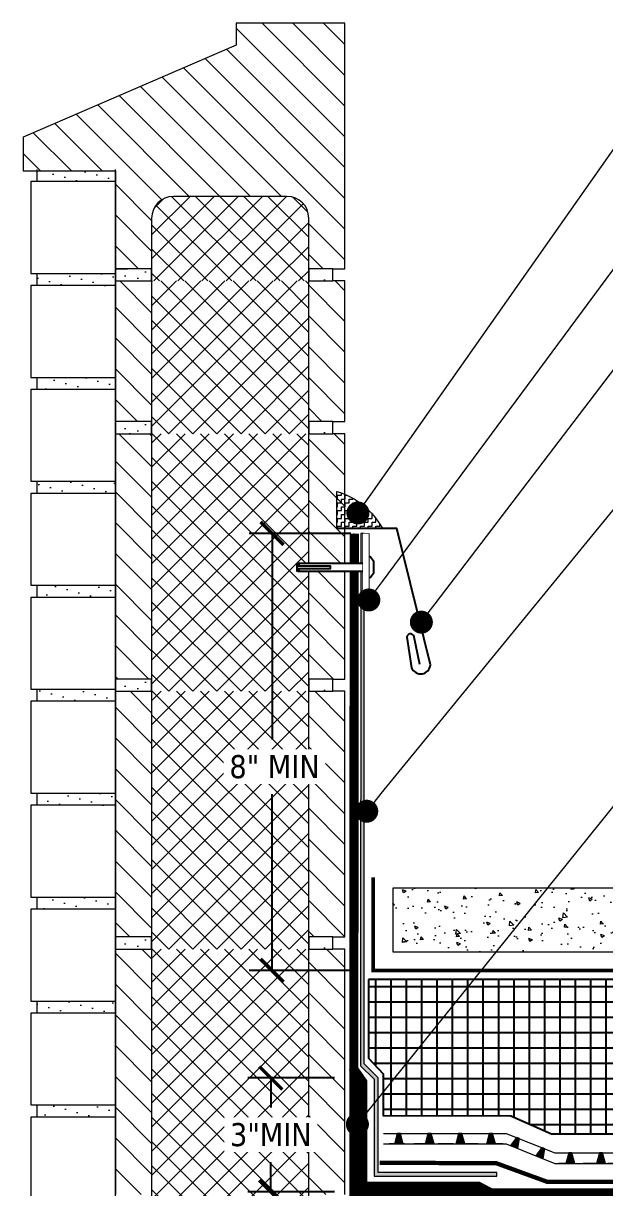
# Model space of a CAD drawing. Header units: inches. Extents: x 0 to 410, y 0 to 57.
# Drawn here: x 0.34 to 19.29, y 19.16 to 57.09 of the extents above; entities that cross this region are included whole.
import ezdxf
from ezdxf import colors
from ezdxf.entities.mleader import LeaderData, LeaderLine
from ezdxf.math import Vec2, Vec3

# ---------------------------------------------------------------- set-up
doc = ezdxf.new("R2010")
doc.units = ezdxf.units.IN
doc.header["$MEASUREMENT"] = 0
doc.set_wipeout_variables(frame=1)
doc.linetypes.add('Dash', pattern=[0.25, 0.125, -0.125])
doc.linetypes.add('Dashed - Dense', pattern=[0.8, 0.5, -0.3])
for name, color, linetype, lineweight in [('Dimensions', 20, 'Continuous', 0), ('Drainage Mat', 191, 'Continuous', 0), ('Others', 190, 'Continuous', 0), ('RAM HDR 327', 63, 'Continuous', 0), ('Ram Mastic', 191, 'Continuous', 0), ('RAM POLY FELT 3.5 FILTER FABRIC.', 4, 'Dash', 0), ('RamProof SYSTEM MESH', 7, 'Continuous', 0), ('Text', 20, 'Continuous', 0)]:
    doc.layers.add(name, color=color, linetype=linetype, lineweight=lineweight)
for name, color, linetype in [('Fastener', 94, 'Continuous'), ('Insulation Border', 8, 'Continuous'), ('Insulation Foam', 9, 'Continuous')]:
    doc.layers.add(name, color=color, linetype=linetype)
doc.layers.add('Metal', color=7, linetype='Continuous', true_color=0x803345)
for name, color, linetype, lineweight, true_color in [('New_Drafting Fills_Pen_No__60', 7, 'Continuous', 0, 0x216123), ('Protection Course', 7, 'Dashed - Dense', 0, 0x216123), ('RamProof SYSTEM LIQUID', 140, 'Continuous', 0, 0x00bfff)]:
    doc.layers.add(name, color=color, linetype=linetype, lineweight=lineweight, true_color=true_color)
doc.styles.add('Annotative', font='tahoma.ttf')
doc.styles.get("Standard").update_dxf_attribs({"font": 'ARIALN.TTF'})
doc.dimstyles.new('Annotative', dxfattribs={"dimscale": 0, "dimtxt": 0.09375, "dimasz": 0.09375, "dimexe": 0.09375, "dimexo": 0.09375, "dimgap": 0.0625, "dimtad": 0, "dimtih": 1, "dimtoh": 1, "dimlfac": -1, "dimzin": 3, "dimdsep": 46, "dimlunit": 4, "dimtxsty": 'Annotative', "dimblk": 'ARCHTICK', "dimcen": 0.09, "dimclrd": 256, "dimclre": 256, "dimclrt": 256, "dimadec": 0, "dimazin": 2, "dimtfac": 1, "dimtix": 1, "dimtofl": 0, "dimtmove": 1, "dimatfit": 1, "dimldrblk": 'CLOSEDBLANK', "dimfxl": 1, "dimtfill": 1, "dimtolj": 1, "dimtzin": 0, "dimarcsym": 0})
pattern_1 = [(45, (364.19604, 4.7137), (-0.482183, 0.482183), [0, -0.393701]), (45, (364.09415, 5.09396), (-0.482183, 0.482183), [0, -0.393701])]
pattern_2 = [(135, (347.2423, -5.42285), (0.501099, 0.501099), [])]
pattern_3 = [(135, (347.2423, -5.42285), (0.392837, 0.392837), []), (225, (347.2423, -5.42285), (-0.392837, 0.392837), [])]
pattern_4 = [(135, (345.9923, 2.97085), (0.39775, 0.39775), [0, -0.375, 0, -0.5625]), (200, (345.9923, 4.22085), (-0.192386, 0.528577), [0, -0.275, 0, -0.475])]
pattern_5 = [(135, (345.9923, 11.36455), (0.39775, 0.39775), [0, -0.375, 0, -0.5625]), (200, (345.9923, 12.61455), (-0.192386, 0.528577), [0, -0.275, 0, -0.475])]
pattern_6 = [(135, (345.9923, 19.75825), (0.39775, 0.39775), [0, -0.375, 0, -0.5625]), (200, (345.9923, 21.00825), (-0.192386, 0.528577), [0, -0.275, 0, -0.475])]
pattern_7 = [(135, (345.9923, 24.7319), (0.39775, 0.39775), [0, -0.375, 0, -0.5625]), (200, (345.9923, 25.9819), (-0.192386, 0.528577), [0, -0.275, 0, -0.475])]

# ---------------------------------------------------------------- blocks, each defined once
blk = doc.blocks.new('CI Tools Brick Wall Section[18]_2', base_point=(337.009, -22.818))
at = {"layer": 'Others', "linetype": 'Continuous'}
for p, q in [((337.009, 27.97), (337.009, 24.977)), ((337.009, 24.584), (337.009, 21.592)), ((337.009, 21.198), (337.009, 18.206)), ((337.009, 17.812), (337.009, 14.82)), ((337.009, 14.426), (337.009, 11.434)), ((337.009, 11.04), (337.009, 8.048)), ((337.009, 7.655), (337.009, 4.662)), ((337.009, 4.269), (337.009, 1.277)), ((337.009, 0.883), (337.009, -2.109)), ((337.009, -2.503), (337.009, -5.495))]:
    blk.add_line(p, q, dxfattribs=at)
at = {"linetype": 'Continuous'}
for points in [[(339.765, 27.97), (339.765, 28.363), (337.206, 28.363), (337.206, 27.97)], [(339.765, 24.584), (339.765, 24.977), (337.206, 24.977), (337.206, 24.584)], [(339.765, 21.198), (339.765, 21.592), (337.206, 21.592), (337.206, 21.198)], [(339.765, 17.812), (339.765, 18.206), (337.206, 18.206), (337.206, 17.812)], [(339.765, 14.426), (339.765, 14.82), (337.206, 14.82), (337.206, 14.426)], [(339.765, 11.04), (339.765, 11.434), (337.206, 11.434), (337.206, 11.04)], [(339.765, 7.655), (339.765, 8.048), (337.206, 8.048), (337.206, 7.655)], [(339.765, 4.269), (339.765, 4.662), (337.206, 4.662), (337.206, 4.269)], [(339.765, 0.883), (339.765, 1.277), (337.206, 1.277), (337.206, 0.883)], [(339.765, -2.503), (339.765, -2.109), (337.206, -2.109), (337.206, -2.503)]]:
    blk.add_wipeout(points, dxfattribs=at).dxf.layer = 'Others'
at = {"layer": 'Others', "linetype": 'Continuous'}
h = blk.add_hatch(dxfattribs=at)
h.set_pattern_fill('PLASTER_0002', color=256, style=0, pattern_type=2)
h.set_pattern_definition(pattern_1)
h.paths.add_polyline_path([(339.765, 27.97), (339.765, 28.363), (337.206, 28.363), (337.206, 27.97)])
h = blk.add_hatch(dxfattribs=at)
h.set_pattern_fill('PLASTER_0002', color=256, style=0, pattern_type=2)
h.set_pattern_definition(pattern_1)
h.paths.add_polyline_path([(339.765, 24.584), (339.765, 24.977), (337.206, 24.977), (337.206, 24.584)])
h = blk.add_hatch(dxfattribs=at)
h.set_pattern_fill('PLASTER_0002', color=256, style=0, pattern_type=2)
h.set_pattern_definition(pattern_1)
h.paths.add_polyline_path([(339.765, 21.198), (339.765, 21.592), (337.206, 21.592), (337.206, 21.198)])
h = blk.add_hatch(dxfattribs=at)
h.set_pattern_fill('PLASTER_0002', color=256, style=0, pattern_type=2)
h.set_pattern_definition(pattern_1)
h.paths.add_polyline_path([(339.765, 17.812), (339.765, 18.206), (337.206, 18.206), (337.206, 17.812)])
h = blk.add_hatch(dxfattribs=at)
h.set_pattern_fill('PLASTER_0002', color=256, style=0, pattern_type=2)
h.set_pattern_definition(pattern_1)
h.paths.add_polyline_path([(339.765, 14.426), (339.765, 14.82), (337.206, 14.82), (337.206, 14.426)])
h = blk.add_hatch(dxfattribs=at)
h.set_pattern_fill('PLASTER_0002', color=256, style=0, pattern_type=2)
h.set_pattern_definition(pattern_1)
h.paths.add_polyline_path([(339.765, 11.04), (339.765, 11.434), (337.206, 11.434), (337.206, 11.04)])
h = blk.add_hatch(dxfattribs=at)
h.set_pattern_fill('PLASTER_0002', color=256, style=0, pattern_type=2)
h.set_pattern_definition(pattern_1)
h.paths.add_polyline_path([(339.765, 7.655), (339.765, 8.048), (337.206, 8.048), (337.206, 7.655)])
h = blk.add_hatch(dxfattribs=at)
h.set_pattern_fill('PLASTER_0002', color=256, style=0, pattern_type=2)
h.set_pattern_definition(pattern_1)
h.paths.add_polyline_path([(339.765, 4.269), (339.765, 4.662), (337.206, 4.662), (337.206, 4.269)])
h = blk.add_hatch(dxfattribs=at)
h.set_pattern_fill('PLASTER_0002', color=256, style=0, pattern_type=2)
h.set_pattern_definition(pattern_1)
h.paths.add_polyline_path([(339.765, 0.883), (339.765, 1.277), (337.206, 1.277), (337.206, 0.883)])
h = blk.add_hatch(dxfattribs=at)
h.set_pattern_fill('PLASTER_0002', color=256, style=0, pattern_type=2)
h.set_pattern_definition(pattern_1)
h.paths.add_polyline_path([(339.765, -2.503), (339.765, -2.109), (337.206, -2.109), (337.206, -2.503)])
for p, q in [((337.206, 28.363), (337.206, 27.97)), ((339.765, 27.97), (339.765, 28.363)), ((339.765, 27.97), (337.009, 27.97)), ((339.765, 24.977), (339.765, 27.97)), ((337.009, 24.977), (339.765, 24.977)), ((337.206, 24.977), (337.206, 24.584)), ((339.765, 24.584), (339.765, 24.977)), ((339.765, 24.584), (337.009, 24.584)), ((339.765, 21.592), (339.765, 24.584)), ((337.009, 21.592), (339.765, 21.592)), ((337.206, 21.592), (337.206, 21.198)), ((339.765, 21.198), (339.765, 21.592)), ((339.765, 21.198), (337.009, 21.198)), ((339.765, 18.206), (339.765, 21.198)), ((337.009, 18.206), (339.765, 18.206)), ((337.206, 18.206), (337.206, 17.812)), ((339.765, 17.812), (339.765, 18.206)), ((339.765, 17.812), (337.009, 17.812)), ((339.765, 14.82), (339.765, 17.812)), ((337.009, 14.82), (339.765, 14.82)), ((337.206, 14.82), (337.206, 14.426)), ((339.765, 14.426), (339.765, 14.82)), ((339.765, 14.426), (337.009, 14.426)), ((339.765, 11.434), (339.765, 14.426)), ((337.009, 11.434), (339.765, 11.434)), ((337.206, 11.434), (337.206, 11.04)), ((339.765, 11.04), (339.765, 11.434)), ((339.765, 11.04), (337.009, 11.04)), ((339.765, 8.048), (339.765, 11.04)), ((337.009, 8.048), (339.765, 8.048)), ((337.206, 8.048), (337.206, 7.655)), ((339.765, 7.655), (339.765, 8.048)), ((339.765, 7.655), (337.009, 7.655)), ((339.765, 4.662), (339.765, 7.655)), ((337.009, 4.662), (339.765, 4.662)), ((337.206, 4.662), (337.206, 4.269)), ((339.765, 4.269), (339.765, 4.662)), ((339.765, 4.269), (337.009, 4.269)), ((339.765, 1.277), (339.765, 4.269)), ((337.009, 1.277), (339.765, 1.277)), ((337.206, 1.277), (337.206, 0.883)), ((339.765, 0.883), (339.765, 1.277)), ((339.765, 0.883), (337.009, 0.883)), ((339.765, -2.109), (339.765, 0.883)), ((337.009, -2.109), (339.765, -2.109)), ((337.206, -2.109), (337.206, -2.503)), ((339.765, -2.503), (339.765, -2.109)), ((339.765, -2.503), (337.009, -2.503)), ((339.765, -5.495), (339.765, -2.503))]:
    blk.add_line(p, q, dxfattribs=at)
blk = doc.blocks.new('CI Tools Conc Block Section[19]_2', base_point=(347.242, -5.423))
at = {"layer": 'Others', "linetype": 'Continuous'}
h = blk.add_hatch(dxfattribs=at)
h.set_pattern_fill('MASONRY___STRUCTURAL___C_20', color=256, style=0, pattern_type=2)
h.set_pattern_definition(pattern_2)
h.paths.add_polyline_path([(347.242, 25.126), (347.242, 33.126), (343.699, 33.126), (343.699, 32.417), (336.762, 29.417), (336.762, 28.317), (339.762, 28.317), (339.762, 25.126), (340.156, 25.126), (340.943, 25.126), (340.943, 26.779, -0.414214), (341.652, 27.488), (345.353, 27.488, -0.414214), (346.061, 26.779), (346.061, 25.126), (346.849, 25.126)])
h = blk.add_hatch(dxfattribs=at)
h.set_pattern_fill('BLOCK___CONCRETE_0002', color=256, style=0, pattern_type=2)
h.set_pattern_definition(pattern_3)
h.paths.add_polyline_path([(346.061, 24.732), (346.061, 26.779, 0.414214), (345.353, 27.488), (341.652, 27.488, 0.414214), (340.943, 26.779), (340.943, 24.732)])
h = blk.add_hatch(dxfattribs=at)
h.set_pattern_fill('MASONRY___MORTAR_0002', color=256, style=0, pattern_type=2)
h.set_pattern_definition(pattern_7)
h.paths.add_polyline_path([(340.943, 24.732), (340.943, 25.126), (339.762, 25.126), (339.762, 24.732)])
h = blk.add_hatch(dxfattribs=at)
h.set_pattern_fill('MASONRY___MORTAR_0002', color=256, style=0, pattern_type=2)
h.set_pattern_definition(pattern_7)
h.paths.add_polyline_path([(346.849, 24.732), (346.849, 25.126), (346.061, 25.126), (346.061, 24.732)])
h = blk.add_hatch(dxfattribs=at)
h.set_pattern_fill('MASONRY___STRUCTURAL___C_20', color=256, style=0, pattern_type=2)
h.set_pattern_definition(pattern_2)
h.paths.add_polyline_path([(340.943, 24.732), (339.762, 24.732), (339.762, 20.152), (340.943, 20.152)])
h = blk.add_hatch(dxfattribs=at)
h.set_pattern_fill('BLOCK___CONCRETE_0002', color=256, style=0, pattern_type=2)
h.set_pattern_definition([(135, (347.2423, 19.75825), (0.392837, 0.392837), []), (225, (347.2423, 19.75825), (-0.392837, 0.392837), [])])
h.paths.add_polyline_path([(346.061, 24.732), (340.943, 24.732), (340.943, 19.758), (346.061, 19.758)])
h = blk.add_hatch(dxfattribs=at)
h.set_pattern_fill('MASONRY___STRUCTURAL___C_20', color=256, style=0, pattern_type=2)
h.set_pattern_definition(pattern_2)
h.paths.add_polyline_path([(347.242, 24.732), (346.849, 24.732), (346.061, 24.732), (346.061, 20.152), (346.849, 20.152), (347.242, 20.152)])
h = blk.add_hatch(dxfattribs=at)
h.set_pattern_fill('MASONRY___MORTAR_0002', color=256, style=0, pattern_type=2)
h.set_pattern_definition(pattern_6)
h.paths.add_polyline_path([(340.943, 19.758), (340.943, 20.152), (339.762, 20.152), (339.762, 19.758)])
h = blk.add_hatch(dxfattribs=at)
h.set_pattern_fill('MASONRY___MORTAR_0002', color=256, style=0, pattern_type=2)
h.set_pattern_definition(pattern_6)
h.paths.add_polyline_path([(346.849, 19.758), (346.849, 20.152), (346.061, 20.152), (346.061, 19.758)])
h = blk.add_hatch(dxfattribs=at)
h.set_pattern_fill('MASONRY___STRUCTURAL___C_20', color=256, style=0, pattern_type=2)
h.set_pattern_definition(pattern_2)
h.paths.add_polyline_path([(340.943, 19.758), (339.762, 19.758), (339.762, 11.758), (340.943, 11.758)])
h = blk.add_hatch(dxfattribs=at)
h.set_pattern_fill('BLOCK___CONCRETE_0002', color=256, style=0, pattern_type=2)
h.set_pattern_definition([(135, (347.2423, 11.36455), (0.392837, 0.392837), []), (225, (347.2423, 11.36455), (-0.392837, 0.392837), [])])
h.paths.add_polyline_path([(346.061, 19.758), (340.943, 19.758), (340.943, 11.365), (346.061, 11.365)])
h = blk.add_hatch(dxfattribs=at)
h.set_pattern_fill('MASONRY___STRUCTURAL___C_20', color=256, style=0, pattern_type=2)
h.set_pattern_definition(pattern_2)
h.paths.add_polyline_path([(347.242, 19.758), (346.849, 19.758), (346.061, 19.758), (346.061, 11.758), (346.849, 11.758), (347.242, 11.758)])
h = blk.add_hatch(dxfattribs=at)
h.set_pattern_fill('MASONRY___MORTAR_0002', color=256, style=0, pattern_type=2)
h.set_pattern_definition(pattern_5)
h.paths.add_polyline_path([(340.943, 11.365), (340.943, 11.758), (339.762, 11.758), (339.762, 11.365)])
h = blk.add_hatch(dxfattribs=at)
h.set_pattern_fill('MASONRY___MORTAR_0002', color=256, style=0, pattern_type=2)
h.set_pattern_definition(pattern_5)
h.paths.add_polyline_path([(346.849, 11.365), (346.849, 11.758), (346.061, 11.758), (346.061, 11.365)])
h = blk.add_hatch(dxfattribs=at)
h.set_pattern_fill('MASONRY___STRUCTURAL___C_20', color=256, style=0, pattern_type=2)
h.set_pattern_definition(pattern_2)
h.paths.add_polyline_path([(340.943, 11.365), (339.762, 11.365), (339.762, 3.365), (340.943, 3.365)])
h = blk.add_hatch(dxfattribs=at)
h.set_pattern_fill('BLOCK___CONCRETE_0002', color=256, style=0, pattern_type=2)
h.set_pattern_definition([(135, (347.2423, 2.97085), (0.392837, 0.392837), []), (225, (347.2423, 2.97085), (-0.392837, 0.392837), [])])
h.paths.add_polyline_path([(346.061, 11.365), (340.943, 11.365), (340.943, 2.971), (346.061, 2.971)])
h = blk.add_hatch(dxfattribs=at)
h.set_pattern_fill('MASONRY___STRUCTURAL___C_20', color=256, style=0, pattern_type=2)
h.set_pattern_definition(pattern_2)
h.paths.add_polyline_path([(347.242, 11.365), (346.849, 11.365), (346.061, 11.365), (346.061, 3.365), (346.849, 3.365), (347.242, 3.365)])
h = blk.add_hatch(dxfattribs=at)
h.set_pattern_fill('MASONRY___MORTAR_0002', color=256, style=0, pattern_type=2)
h.set_pattern_definition(pattern_4)
h.paths.add_polyline_path([(340.943, 2.971), (340.943, 3.365), (339.762, 3.365), (339.762, 2.971)])
h = blk.add_hatch(dxfattribs=at)
h.set_pattern_fill('MASONRY___MORTAR_0002', color=256, style=0, pattern_type=2)
h.set_pattern_definition(pattern_4)
h.paths.add_polyline_path([(346.849, 2.971), (346.849, 3.365), (346.061, 3.365), (346.061, 2.971)])
h = blk.add_hatch(dxfattribs=at)
h.set_pattern_fill('MASONRY___STRUCTURAL___C_20', color=256, style=0, pattern_type=2)
h.set_pattern_definition(pattern_2)
h.paths.add_polyline_path([(340.943, 2.971), (339.762, 2.971), (339.762, -5.029), (340.943, -5.029)])
h = blk.add_hatch(dxfattribs=at)
h.set_pattern_fill('BLOCK___CONCRETE_0002', color=256, style=0, pattern_type=2)
h.set_pattern_definition(pattern_3)
h.paths.add_polyline_path([(346.061, 2.971), (340.943, 2.971), (340.943, -5.423), (346.061, -5.423)])
h = blk.add_hatch(dxfattribs=at)
h.set_pattern_fill('MASONRY___STRUCTURAL___C_20', color=256, style=0, pattern_type=2)
h.set_pattern_definition(pattern_2)
h.paths.add_polyline_path([(347.242, 2.971), (346.849, 2.971), (346.061, 2.971), (346.061, -5.029), (346.849, -5.029), (347.242, -5.029)])
for p, q in [((347.242, 33.126), (343.699, 33.126)), ((343.699, 33.126), (343.699, 32.417)), ((347.242, 25.126), (347.242, 33.126)), ((343.699, 32.417), (336.762, 29.417)), ((336.762, 29.417), (336.762, 28.317)), ((336.762, 28.317), (339.762, 28.317)), ((339.762, 28.317), (339.762, 25.126)), ((345.353, 27.488), (341.652, 27.488)), ((340.943, 26.779), (340.943, 24.732)), ((346.061, 24.732), (346.061, 26.779)), ((339.762, 25.126), (340.156, 25.126)), ((346.849, 25.126), (347.242, 25.126)), ((339.762, 24.732), (339.762, 20.152)), ((340.943, 24.732), (340.943, 19.758)), ((346.061, 19.758), (346.061, 24.732)), ((347.242, 24.732), (346.849, 24.732)), ((347.242, 20.152), (347.242, 24.732)), ((346.849, 20.152), (347.242, 20.152)), ((339.762, 19.758), (339.762, 11.758)), ((340.943, 19.758), (340.943, 11.365)), ((346.061, 11.365), (346.061, 19.758)), ((347.242, 19.758), (346.849, 19.758)), ((347.242, 11.758), (347.242, 19.758)), ((346.849, 11.758), (347.242, 11.758)), ((339.762, 11.365), (339.762, 3.365)), ((340.943, 11.365), (340.943, 2.971)), ((346.061, 2.971), (346.061, 11.365)), ((347.242, 11.365), (346.849, 11.365)), ((347.242, 3.365), (347.242, 11.365)), ((346.849, 3.365), (347.242, 3.365)), ((339.762, 2.971), (339.762, -5.029)), ((340.943, 2.971), (340.943, -5.423)), ((346.061, -5.423), (346.061, 2.971)), ((347.242, 2.971), (346.849, 2.971)), ((347.242, -5.029), (347.242, 2.971))]:
    blk.add_line(p, q, dxfattribs=at)
at = {"layer": 'Others', "linetype": 'Continuous', "flags": 128}
for points in [[(340.943, 24.732), (340.943, 25.126), (339.762, 25.126), (339.762, 24.732)], [(346.849, 24.732), (346.849, 25.126), (346.061, 25.126), (346.061, 24.732)], [(340.943, 19.758), (340.943, 20.152), (339.762, 20.152), (339.762, 19.758)], [(346.849, 19.758), (346.849, 20.152), (346.061, 20.152), (346.061, 19.758)], [(340.943, 11.365), (340.943, 11.758), (339.762, 11.758), (339.762, 11.365)], [(346.849, 11.365), (346.849, 11.758), (346.061, 11.758), (346.061, 11.365)], [(340.943, 2.971), (340.943, 3.365), (339.762, 3.365), (339.762, 2.971)], [(346.849, 2.971), (346.849, 3.365), (346.061, 3.365), (346.061, 2.971)]]:
    blk.add_lwpolyline(points, close=True, dxfattribs=at)
at = {"layer": 'Others', "linetype": 'Continuous'}
for centre, start, end in [((341.652, 26.779), 90, 180), ((345.353, 26.779), 0, 90)]:
    blk.add_arc(centre, 0.709, start, end, dxfattribs=at)
blk = doc.blocks.new('*U20')
at = {"layer": 'Drainage Mat'}
h = blk.add_hatch(color=256, dxfattribs=at)
h.dxf.hatch_style = 1
h.paths.add_polyline_path([(0.5, 0.343), (0.447, 0.343), (0.355, 0), (0.5, 0), (0.645, 0), (0.553, 0.343)])
at = {"layer": 'Drainage Mat', "linetype": 'Continuous'}
for points in [[(0, 0.343), (1, 0.343)], [(0, 0), (1, 0)]]:
    blk.add_lwpolyline(points, dxfattribs=at)
blk.add_lwpolyline([(0.5, 0.343), (0.447, 0.343), (0.355, 0), (0.5, 0), (0.645, 0), (0.553, 0.343)], close=True, dxfattribs=at)
blk = doc.blocks.new('*U17')
at = {"layer": 'New_Drafting Fills_Pen_No__60', "color": 0, "linetype": 'ByBlock', "lineweight": -2, "transparency": 16777216}
for p in [(12.08, 20.585), (13.08, 20.585), (14.08, 20.585), (15.08, 20.585)]:
    blk.add_blockref('*U20', p, dxfattribs=at)
blk = doc.blocks.new('*U18')
at = {"layer": 'Drainage Mat'}
h = blk.add_hatch(color=256, dxfattribs=at)
h.dxf.hatch_style = 1
h.paths.add_polyline_path([(0.5, 0.343), (0.447, 0.343), (0.355, 0), (0.5, 0), (0.645, 0), (0.553, 0.343)])
at = {"layer": 'Drainage Mat', "linetype": 'Continuous'}
for points in [[(0, 0.343), (1, 0.343)], [(0, 0), (1, 0)]]:
    blk.add_lwpolyline(points, dxfattribs=at)
blk.add_lwpolyline([(0.5, 0.343), (0.447, 0.343), (0.355, 0), (0.5, 0), (0.645, 0), (0.553, 0.343)], close=True, dxfattribs=at)
blk = doc.blocks.new('*U19')
at = {"layer": 'New_Drafting Fills_Pen_No__60', "color": 0, "linetype": 'ByBlock', "lineweight": -2, "transparency": 16777216}
for p in [(17.667, 19.952), (18.667, 19.952)]:
    blk.add_blockref('*U18', p, dxfattribs=at)
blk = doc.blocks.new('zamac')
blk.add_wipeout([(-2.344, 0.117), (-2.266, 0.137), (0, 0.137), (0, -0.137), (-2.266, -0.137), (-2.344, -0.117)])
at = {"color": 0, "linetype": 'Continuous', "ltscale": 1.75}
for points in [[(-2.266, 0.039), (-2.266, 0.137), (-2.344, 0.117), (-2.344, -0.117), (-2.266, -0.137), (-2.266, -0.039)], [(-2.344, -0.039), (-1.25, -0.039), (-1.25, 0.039), (-2.344, 0.039)], [(-2.266, 0.137), (0, 0.137)], [(0, -0.137), (-2.266, -0.137)]]:
    blk.add_lwpolyline(points, dxfattribs=at)
blk.add_lwpolyline([(0, -0.352), (0, 0.352), (0.02, 0.352, -0.236068), (0.051, 0.336), (0.148, 0.206, -0.162278), (0.156, 0.182), (0.156, -0.182, -0.162278), (0.148, -0.206), (0.051, -0.336, -0.236068), (0.02, -0.352)], format="xyb", close=True, dxfattribs=at)
blk = doc.blocks.new('flat term')
at = {"layer": 'Fastener'}
blk.add_blockref('zamac', (476.018, 15.024), dxfattribs=at)
at = {"layer": 'Drainage Mat'}
blk.add_lwpolyline([(476.018, 13.957), (475.831, 13.957), (475.831, 16.118), (476.018, 16.118)], close=True, dxfattribs=at)
blk.add_wipeout([(476.018, 13.957), (475.831, 13.957), (475.831, 16.118), (476.018, 16.118)]).dxf.layer = 'Fastener'
blk = doc.blocks.new('_ArchTick')
at = {"color": 0, "linetype": 'ByBlock', "const_width": 0.15}
blk.add_lwpolyline([(-0.5, -0.5), (0.5, 0.5)], dxfattribs=at)
blk = doc.blocks.new('*D21')
at = {"layer": 'Defpoints', "color": 0, "transparency": 16777216}
for p in [(11.233, 22.734), (8.407, 19.026), (11.231, 19.026)]:
    blk.add_point(p, dxfattribs=at)
at = {"layer": 'Dimensions', "lineweight": -2, "transparency": 16777216}
for p, q in [((10.483, 22.734), (7.657, 22.734)), ((8.407, 22.734), (8.407, 21.77)), ((8.407, 19.026), (8.407, 19.989)), ((10.481, 19.026), (7.657, 19.026))]:
    blk.add_line(p, q, dxfattribs=at)
at = {"layer": 'Dimensions', "lineweight": -2, "transparency": 16777216, "xscale": 0.75, "yscale": 0.75, "zscale": 0.75}
for p, rotation in [((8.407, 22.734), 90), ((8.407, 19.026), 270)]:
    blk.add_blockref('_ArchTick', p, dxfattribs=dict(at, rotation=rotation))
at = {"layer": 'Dimensions', "transparency": 16777216, "insert": (8.407, 20.88), "char_height": 0.75, "attachment_point": 5, "style": 'Annotative', "bg_fill": 3, "box_fill_scale": 1.25, "bg_fill_color": 256, "bg_fill_true_color": 13158600, "bg_fill_transparency": 0}
blk.add_mtext('\\A1;3"MIN', dxfattribs=at)
blk = doc.blocks.new('_ClosedBlank')
at = {"color": 0, "linetype": 'ByBlock', "lineweight": -2}
for p, q in [((-1, 0.17), (0, 0)), ((-1, 0.17), (-1, -0.17)), ((0, 0), (-1, -0.17))]:
    blk.add_line(p, q, dxfattribs=at)
blk = doc.blocks.new('*D22')
at = {"layer": 'Defpoints', "color": 0, "transparency": 16777216}
for p in [(15.769, 19.591), (11.24, 19.038), (15.769, 13.901)]:
    blk.add_point(p, dxfattribs=at)
at = {"layer": 'Dimensions', "lineweight": -2, "transparency": 16777216}
for p, q in [((15.769, 18.841), (15.769, 13.151)), ((11.24, 18.288), (11.24, 13.151)), ((11.24, 13.901), (11.727, 13.901)), ((15.769, 13.901), (15.476, 13.901))]:
    blk.add_line(p, q, dxfattribs=at)
at = {"layer": 'Dimensions', "lineweight": -2, "transparency": 16777216, "xscale": 0.75, "yscale": 0.75, "zscale": 0.75, "rotation": 180}
blk.add_blockref('_ArchTick', (11.24, 13.901), dxfattribs=at)
at = {"layer": 'Dimensions', "lineweight": -2, "transparency": 16777216, "xscale": 0.75, "yscale": 0.75, "zscale": 0.75}
blk.add_blockref('_ArchTick', (15.769, 13.901), dxfattribs=at)
at = {"layer": 'Dimensions', "transparency": 16777216, "insert": (13.601, 14.033), "char_height": 0.75, "attachment_point": 5, "style": 'Annotative', "bg_fill": 3, "box_fill_scale": 1.25, "bg_fill_color": 256, "bg_fill_true_color": 13158600, "bg_fill_transparency": 0}
blk.add_mtext('\\A1;4"MIN', dxfattribs=at)
blk = doc.blocks.new('*D24')
at = {"layer": 'Defpoints', "color": 0, "transparency": 16777216}
for p in [(8.448, 40.472), (11.763, 40.472), (11.742, 26.235)]:
    blk.add_point(p, dxfattribs=at)
at = {"layer": 'Text', "lineweight": -2, "transparency": 16777216}
for p, q in [((11.013, 40.472), (7.698, 40.472)), ((8.448, 40.472), (8.448, 33.759)), ((8.448, 26.235), (8.448, 31.975)), ((10.992, 26.235), (7.698, 26.235))]:
    blk.add_line(p, q, dxfattribs=at)
at = {"layer": 'Text', "lineweight": -2, "transparency": 16777216, "xscale": 0.75, "yscale": 0.75, "zscale": 0.75}
for p, rotation in [((8.448, 40.472), 90), ((8.448, 26.235), 270)]:
    blk.add_blockref('_ArchTick', p, dxfattribs=dict(at, rotation=rotation))
at = {"layer": 'Text', "transparency": 16777216, "insert": (8.528, 32.867), "char_height": 0.75, "attachment_point": 5, "style": 'Annotative', "bg_fill": 3, "box_fill_scale": 1.25, "bg_fill_color": 256, "bg_fill_true_color": 13158600, "bg_fill_transparency": 0}
blk.add_mtext('\\A1;8" MIN', dxfattribs=at)
blk = doc.blocks.new('_Dot')
at = {"color": 0, "linetype": 'ByBlock', "lineweight": -2}
blk.add_line((-0.5, 0), (-1, 0), dxfattribs=at)
at = {"color": 0, "linetype": 'ByBlock', "const_width": 0.5}
blk.add_lwpolyline([(-0.25, 0, 1), (0.25, 0, 1)], format="xyb", close=True, dxfattribs=at)

msp = doc.modelspace()

# ---------------------------------------------------------------- hatches: boundary and pattern name
at = {"layer": 'Drainage Mat'}
h = msp.add_hatch(color=256, dxfattribs=at)
h.dxf.hatch_style = 1
h.paths.add_polyline_path([(16.458, 20.778), (16.409, 20.798), (16.212, 20.533), (16.327, 20.487), (16.452, 20.437), (16.507, 20.759)])
h = msp.add_hatch(color=256, dxfattribs=at)
h.dxf.hatch_style = 1
h.paths.add_polyline_path([(17.287, 20.447), (17.238, 20.466), (17.041, 20.201), (17.156, 20.156), (17.281, 20.106), (17.336, 20.427)])
at = {"layer": 'Insulation Foam'}
h = msp.add_hatch(dxfattribs=at)
h.set_pattern_fill('NET', color=256, scale=4)
h.set_pattern_definition([(0, (-336.6683, 23.7121), (0, 0.5), []), (90, (-336.6683, 23.7121), (-0.5, 3e-17), [])])
h.paths.add_polyline_path([(11.595, 25.942), (11.59, 23.383), (12.073, 22.869), (12.07, 21.509), (16.224, 21.5), (17.554, 20.913), (59.116, 20.913), (59.116, 25.942)])
at = {"layer": 'Others'}
h = msp.add_hatch(dxfattribs=at)
h.set_pattern_fill('CONCRETE___STRUCTURAL_0002', color=256, style=0, pattern_type=2)
h.set_pattern_definition([(130, (18.0693, 27.6485), (1.17164, 0.10251), [0.12251, -1.34764]), (185, (18.0693, 27.6485), (0.22665, 1.2287), [0.09801, -1.07811]), (79.549, (17.9716, 27.64), (-0.945, 1.1262), [0.10412, -1.14531]), (133.816, (18.0693, 27.9752), (1.74334, 0.27037), [0.18377, -2.02145]), (83.364, (17.924, 27.9527), (-1.52677, 1.59122), [0.15618, -1.71797]), (188.816, (18.0693, 27.9752), (-1.52677, 1.59122), [0.147, -1.61716]), (159, (17.9059, 27.8935), (0.97505, 0.65768), [0.12251, -1.34764]), (214, (17.9059, 27.8935), (-0.39745, 1.18453), [0.09801, -1.07811]), (108.549, (17.8247, 27.8387), (-1.3725, 0.52685), [0.10412, -1.14531]), (142.5, (18.06927, 27.6485), (-0.019863, 0.543781), [0, -1.06504, 0, -1.094443, 0, -1.082192]), (172.5, (18.06927, 27.6485), (-0.429723, 0.64427), [0, -0.623996, 0, -1.040538, 0, -0.412458]), (212.5, (18.43354, 27.6485), (0.871998, 0.036843), [0, -0.408374, 0, -1.27413, 0, -1.69067]), (222.5, (18.5969, 27.6485), (-0.95263, 0.16352), [0, -0.530887, 0, -0.84615, 0, -1.20062])])
h.paths.add_polyline_path([(26.713, 28.917), (12.38, 28.917), (12.38, 26.839), (26.713, 26.839)])
at = {"layer": 'Protection Course'}
h = msp.add_hatch(dxfattribs=at)
h.set_pattern_fill('AGGREGAT', color=256, scale=0.3, pattern_type=2)
h.set_pattern_definition([(0, (-336.6683, 23.7121), (0.3, 0.3), [0.03, -0.045, 0.015, -0.045, 0.015, -0.15]), (0, (-336.5183, 23.7421), (0.3, 0.3), [0.015, -0.285]), (0, (-336.6083, 23.7571), (0.3, 0.3), [0.015, -0.03, 0.015, -0.24]), (0, (-336.4583, 23.7721), (0.3, 0.3), [0.03, -0.27]), (0, (-336.4283, 23.7871), (0.3, 0.3), [0.015, -0.285]), (0, (-336.5183, 23.8171), (0.3, 0.3), [0.03, -0.27]), (0, (-336.6683, 23.8321), (0.3, 0.3), [0.015, -0.03, 0.015, -0.075, 0.045, -0.12]), (0, (-336.4583, 23.8621), (0.3, 0.3), [0.03, -0.27]), (0, (-336.6383, 23.8771), (0.3, 0.3), [0.03, -0.015, 0.015, -0.12, 0.015, -0.105]), (0, (-336.6533, 23.8921), (0.3, 0.3), [0.015, -0.285]), (0, (-336.5483, 23.9071), (0.3, 0.3), [0.015, -0.015, 0.015, -0.255]), (0, (-336.5933, 23.9221), (0.3, 0.3), [0.015, -0.285]), (0, (-336.3983, 23.9371), (0.3, 0.3), [0.015, -0.285]), (0, (-336.5333, 23.9521), (0.3, 0.3), [0.015, -0.12, 0.015, -0.15]), (0, (-336.5333, 23.9671), (0.3, 0.3), [0.03, -0.27]), (0, (-336.4733, 23.9821), (0.3, 0.3), [0.03, -0.27]), (0, (-336.6533, 23.9971), (0.3, 0.3), [0.015, -0.18, 0.03, -0.075]), (90, (-336.6683, 23.8471), (-0.3, 0.3), [0.06, -0.06, 0.03, -0.15]), (90, (-336.6533, 23.8471), (-0.3, 0.3), [0.015, -0.105, 0.03, -0.15]), (90, (-336.6383, 23.7721), (-0.3, 0.3), [0.045, -0.255]), (90, (-336.6233, 23.7721), (-0.3, 0.3), [0.03, -0.27]), (90, (-336.6083, 23.7271), (-0.3, 0.3), [0.015, -0.18, 0.015, -0.015, 0.03, -0.045]), (90, (-336.5783, 23.7271), (-0.3, 0.3), [0.015, -0.105, 0.015, -0.165]), (90, (-336.5633, 23.8471), (-0.3, 0.3), [0.03, -0.045, 0.015, -0.015, 0.03, -0.165]), (90, (-336.5483, 23.7871), (-0.3, 0.3), [0.03, -0.165, 0.015, -0.09]), (90, (-336.5333, 23.7271), (-0.3, 0.3), [0.015, -0.015, 0.03, -0.24]), (90, (-336.5033, 23.9221), (-0.3, 0.3), [0.015, -0.285]), (90, (-336.4883, 23.9221), (-0.3, 0.3), [0.03, -0.03, 0.015, -0.015, 0.03, -0.18]), (90, (-336.4733, 23.7871), (-0.3, 0.3), [0.015, -0.015, 0.015, -0.03, 0.015, -0.21]), (90, (-336.4283, 23.8921), (-0.3, 0.3), [0.06, -0.24]), (90, (-336.4133, 23.8621), (-0.3, 0.3), [0.06, -0.045, 0.03, -0.165]), (90, (-336.3983, 23.7421), (-0.3, 0.3), [0.015, -0.045, 0.03, -0.21]), (90, (-336.3833, 23.7721), (-0.3, 0.3), [0.045, -0.255]), (45, (-336.5483, 23.71209), (0, 0.3), [0.021213, -0.40305107]), (45, (-336.3833, 23.72709), (0, 0.3), [0.021213, -0.36062507, 0.021213, -0.021213]), (45, (-336.5783, 23.74209), (0, 0.3), [0.021213, -0.169704, 0.021213, -0.21213407]), (45, (-336.5033, 23.74209), (0, 0.3), [0.021213, -0.33941207, 0.021213, -0.042426]), (45, (-336.4883, 23.74209), (0, 0.3), [0.042426, -0.169704, 0.042426, -0.16970807]), (45, (-336.5633, 23.77209), (0, 0.3), [0.02121, -0.19092, 0.02121, -0.02121, 0.02121, -0.14850407]), (45, (-336.4133, 23.78709), (0, 0.3), [0.021213, -0.021213, 0.021213, -0.36062507]), (45, (-336.6233, 23.80209), (0, 0.3), [0.021213, -0.254556, 0.021213, -0.12728207]), (45, (-336.3833, 23.83209), (0, 0.3), [0.02121, -0.02121, 0.02121, -0.084852, 0.02121, -0.25457207]), (45, (-336.5633, 23.87709), (0, 0.3), [0.021213, -0.40305107]), (45, (-336.6383, 23.89209), (0, 0.3), [0.0424263, -0.38183777]), (45, (-336.6683, 23.92209), (0, 0.3), [0.021213, -0.021213, 0.021213, -0.36062507]), (45, (-336.5033, 23.96709), (0, 0.3), [0.021213, -0.40305107]), (45, (-336.4133, 23.99709), (0, 0.3), [0.021213, -0.40305107]), (135, (-336.5333, 23.74209), (2e-17, 0.3), [0.021213, -0.40305107]), (135, (-336.5183, 23.74209), (2e-17, 0.3), [0.021213, -0.40305107]), (135, (-336.6083, 23.75709), (2e-17, 0.3), [0.021213, -0.084852, 0.042426, -0.27577307]), (135, (-336.6683, 23.75709), (2e-17, 0.3), [0.021213, -0.40305107]), (135, (-336.4733, 23.80209), (2e-17, 0.3), [0.021213, -0.16970562, 0.021213, -0.21213245]), (135, (-336.4583, 23.80209), (2e-17, 0.3), [0.02121, -0.12729, 0.02121, -0.12726, 0.02121, -0.10608407]), (135, (-336.6383, 23.81709), (2e-17, 0.3), [0.021213, -0.40305107]), (135, (-336.3983, 23.83209), (2e-17, 0.3), [0.04242, -0.106065, 0.02121, -0.02121, 0.02121, -0.21214907]), (135, (-336.5933, 23.87709), (2e-17, 0.3), [0.021213, -0.40305107]), (135, (-336.4733, 23.87709), (2e-17, 0.3), [0.0424263, -0.38183777]), (135, (-336.4583, 23.87709), (2e-17, 0.3), [0.021213, -0.40305107]), (135, (-336.5483, 23.90709), (2e-17, 0.3), [0.021213, -0.40305107]), (135, (-336.6383, 23.95209), (2e-17, 0.3), [0.021213, -0.40305107]), (135, (-336.3983, 23.95209), (2e-17, 0.3), [0.021213, -0.40305107]), (26.56505, (-336.6383, 23.71209), (0.3, 1e-10), [0.03354, -0.6372804]), (26.56505, (-336.6683, 23.74209), (0.3, 1e-10), [0.03354, -0.6372804]), (26.56505, (-336.6683, 23.75709), (0.3, 1e-10), [0.03354, -0.6372804]), (26.56505, (-336.5933, 23.75709), (0.3, 1e-10), [0.03354, -0.6372804]), (26.56505, (-336.6083, 23.81709), (0.3, 1e-10), [0.03354, -0.6372804]), (26.56505, (-336.6083, 23.83209), (0.3, 1e-10), [0.03354, -0.6372804]), (26.56505, (-336.5483, 23.89209), (0.3, 1e-10), [0.03354, -0.6372804]), (26.56505, (-336.5333, 23.90709), (0.3, 1e-10), [0.03354, -0.6372804]), (26.56505, (-336.6533, 23.93709), (0.3, 1e-10), [0.03354, -0.6372804]), (26.56505, (-336.5633, 23.93709), (0.3, 1e-10), [0.03354, -0.6372804]), (63.43495, (-336.4133, 23.71209), (2e-11, 0.3), [0.03354, -0.6372804]), (63.43495, (-336.4883, 23.75709), (2e-11, 0.3), [0.03354, -0.6372804]), (63.43495, (-336.5333, 23.78709), (2e-11, 0.3), [0.03354, -0.6372804]), (63.43495, (-336.4883, 23.83209), (2e-11, 0.3), [0.03354, -0.6372804]), (63.43495, (-336.4733, 23.83209), (2e-11, 0.3), [0.03354, -0.6372804]), (63.43495, (-336.5783, 23.87709), (2e-11, 0.3), [0.03354, -0.6372804]), (63.43495, (-336.6083, 23.89209), (2e-11, 0.3), [0.03354, -0.6372804]), (63.43495, (-336.4883, 23.95209), (2e-11, 0.3), [0.03354, -0.6372804]), (63.43495, (-336.6083, 23.98209), (2e-11, 0.3), [0.03354, -0.6372804]), (116.56505, (-336.6533, 23.89209), (-1e-10, 0.3), [0.03354, -0.6372804]), (116.56505, (-336.4733, 23.89209), (-1e-10, 0.3), [0.03354, -0.6372804]), (116.56505, (-336.6683, 23.90709), (-1e-10, 0.3), [0.03354, -0.6372804]), (116.56505, (-336.4283, 23.95209), (-1e-10, 0.3), [0.03354, -0.6372804]), (116.56505, (-336.6233, 23.96709), (-1e-10, 0.3), [0.03354, -0.6372804]), (116.56505, (-336.5633, 23.98209), (-1e-10, 0.3), [0.03354, -0.6372804]), (153.43495, (-336.5483, 23.71209), (-0.3, 1e-10), [0.03354, -0.6372804]), (153.43495, (-336.6083, 23.74209), (-0.3, 1e-10), [0.03354, -0.6372804]), (153.43495, (-336.3983, 23.75709), (-0.3, 1e-10), [0.03354, -0.6372804]), (153.43495, (-336.4283, 23.78709), (-0.3, 1e-10), [0.03354, -0.6372804]), (153.43495, (-336.5483, 23.81709), (-0.3, 1e-10), [0.03354, -0.6372804]), (153.43495, (-336.6233, 23.83209), (-0.3, 1e-10), [0.03354, -0.6372804]), (153.43495, (-336.5333, 23.83209), (-0.3, 1e-10), [0.03354, -0.6372804]), (153.43495, (-336.5783, 23.86209), (-0.3, 1e-10), [0.03354, -0.6372804]), (153.43495, (-336.5783, 23.93709), (-0.3, 1e-10), [0.03354, -0.6372804]), (153.43495, (-336.6683, 23.99709), (-0.3, 1e-10), [0.03354, -0.6372804]), (153.43495, (-336.4883, 23.99709), (-0.3, 1e-10), [0.03354, -0.6372804]), (153.43495, (-336.4583, 23.99709), (-0.3, 1e-10), [0.03354, -0.6372804])])
h.paths.add_polyline_path([(11.335, 23.13), (11.776, 22.69), (11.776, 19.653), (11.778, 19.653), (11.778, 19.53), (15.769, 19.53), (15.769, 19.653), (11.906, 19.653), (11.906, 22.741), (11.453, 23.193), (11.453, 40.464), (11.338, 40.465)])
at = {"layer": 'Ram Mastic'}
h = msp.add_hatch(dxfattribs=at)
h.set_pattern_fill('ZIGZAG', color=256)
h.set_pattern_definition([(0, (-336.66831, 23.71209), (0.125, 0.125), [0.125, -0.125]), (90, (-336.54331, 23.71209), (-0.125, 0.125), [0.125, -0.125])])
edge = h.paths.add_edge_path()
edge.add_arc((9.861, 39.469), 2.471, 27.9796, 73.6979, ccw=False)
edge.add_line((12.043, 40.629), (10.555, 40.629))
edge.add_line((10.555, 40.629), (10.555, 41.841))

# ---------------------------------------------------------------- linework, layer by layer
at = {"layer": 'Drainage Mat', "flags": 128}
msp.add_lwpolyline([(10.555, 41.841, -0.202173), (12.043, 40.629), (10.555, 40.629)], format="xyb", close=True, dxfattribs=at)
at = {"layer": 'Drainage Mat', "linetype": 'Continuous'}
for points in [[(16.08, 20.929), (17.667, 20.295)], [(16.08, 20.585), (17.667, 19.952)]]:
    msp.add_lwpolyline(points, dxfattribs=at)
for points in [[(16.458, 20.778), (16.409, 20.798), (16.212, 20.533), (16.327, 20.487), (16.452, 20.437), (16.507, 20.759)], [(17.287, 20.447), (17.238, 20.466), (17.041, 20.201), (17.156, 20.156), (17.281, 20.106), (17.336, 20.427)]]:
    msp.add_lwpolyline(points, close=True, dxfattribs=at)
at = {"layer": 'Insulation Border', "flags": 128}
msp.add_lwpolyline([(11.595, 25.942), (11.59, 23.383), (12.073, 22.869), (12.07, 21.509), (16.224, 21.5), (17.554, 20.913), (59.116, 20.913), (59.116, 25.942)], close=True, dxfattribs=at)
at = {"layer": 'Metal', "linetype": 'Continuous'}
msp.add_lwpolyline([(13.264, 36.206), (13.063, 37.143, 0.706239), (12.841, 37.095), (12.989, 36.096, 0.781965), (13.61, 36.188), (12.51, 40.626), (10.555, 40.629)], format="xyb", dxfattribs=at)
at = {"layer": 'Others', "flags": 128}
msp.add_lwpolyline([(26.713, 28.917), (12.38, 28.917), (12.38, 26.839), (26.713, 26.839)], close=True, dxfattribs=at)
at = {"layer": 'Protection Course', "linetype": 'Continuous', "flags": 128}
msp.add_lwpolyline([(11.335, 23.13), (11.776, 22.69), (11.776, 19.653), (11.778, 19.653), (11.778, 19.53), (15.769, 19.53), (15.769, 19.653), (11.906, 19.653), (11.906, 22.741), (11.453, 23.193), (11.453, 40.464), (11.338, 40.465)], close=True, dxfattribs=at)
at = {"layer": 'Protection Course'}
for points in [[(15.963, 20.585), (12.08, 20.585)], [(59.09, 19.952), (17.667, 19.952)]]:
    msp.add_lwpolyline(points, dxfattribs=at)
at = {"layer": 'Protection Course', "linetype": 'Dashed - Dense', "ltscale": 0.2, "const_width": 0.141}
msp.add_lwpolyline([(59.213, 19.349), (17.415, 19.349), (15.742, 19.96), (11.955, 19.966)], dxfattribs=at)
at = {"layer": 'RAM HDR 327', "const_width": 0.05}
msp.add_lwpolyline([(15.184, 18.99), (11.233, 18.99), (11.233, 22.734)], dxfattribs=at)
at = {"layer": 'RAM POLY FELT 3.5 FILTER FABRIC.', "ltscale": 0.2, "const_width": 0.115}
msp.add_lwpolyline([(11.742, 29.273), (11.742, 26.235), (59.116, 26.235)], dxfattribs=at)
at = {"layer": 'RamProof SYSTEM LIQUID', "const_width": 0.3}
for points in [[(59.219, 18.942), (15.581, 18.99), (15.17, 19.206), (11.404, 19.206), (11.404, 22.602), (11.111, 23.024), (11.127, 40.466)], [(11.111, 23.024), (11.118, 18.99), (16.065, 18.99)]]:
    msp.add_lwpolyline(points, dxfattribs=at)
at = {"layer": 'RamProof SYSTEM MESH'}
msp.add_lwpolyline([(59.219, 18.942), (15.581, 18.99), (15.17, 19.206), (11.404, 19.206), (11.404, 22.602), (11.111, 23.024), (11.127, 40.466)], dxfattribs=at)

# ---------------------------------------------------------------- block references
at = {"layer": 'New_Drafting Fills_Pen_No__60'}
for name in ['*U17', '*U19']:
    msp.add_blockref(name, (0, 0), dxfattribs=at)
at = {"layer": 'Others', "linetype": 'Continuous'}
msp.add_blockref('CI Tools Brick Wall Section[18]_2', (0.591, 1.144), dxfattribs=at)

# ---------------------------------------------------------------- leaders
at = {"layer": 'Text'}
ml = msp.add_multileader_mtext('Standard', dxfattribs=at)
ml.set_content('\\A1;\\pxql,t0;METAL COUNTER FLASHING (Optional)', color=256)
ml.set_leader_properties(color=256, lineweight=0)
ml.set_arrow_properties(name='DOT')
ml.build(insert=Vec2(0, 0))
ml.multileader.update_dxf_attribs({"text_left_attachment_type": 2, "text_right_attachment_type": 2, "dogleg_length": 0.36, "arrow_head_size": 0.75, "scale": 12})
ctx = ml.context
ctx.base_point, ctx.scale, ctx.char_height, ctx.arrow_head_size, ctx.landing_gap_size, ctx.plane_origin = Vec3(26.085, 47.559), 12, 1.08, 0.75, 0.54, Vec3(13.144, 38.069)
ctx.left_attachment, ctx.right_attachment = 2, 2
notes = []
notes.append((ctx, [(0, (1, 1, 0), (20.91, 47.559), (1, 0), 5.175, [(0, [(13.313, 37.581)], 0, [])])]))
ctx.mtext.insert, ctx.mtext.flow_direction = Vec3(26.625, 48.267), 5
for ctx, leaders in notes:
    for number, flags, end, landing, length, lines in leaders:
        leader = LeaderData()
        leader.index, (leader.has_last_leader_line, leader.has_dogleg_vector, leader.attachment_direction) = number, flags
        leader.last_leader_point, leader.dogleg_vector, leader.dogleg_length = Vec3(end), Vec3(landing), length
        for number, points, colour, breaks in lines:
            line = LeaderLine()
            line.index, line.vertices, line.color, line.breaks = number, Vec3.list(points), colors.encode_raw_color(colour), breaks
            leader.lines.append(line)
        ctx.leaders.append(leader)

# ---------------------------------------------------------------- next in the draw order: block references
at = {"layer": 'Others', "linetype": 'Continuous'}
msp.add_blockref('CI Tools Conc Block Section[19]_2', (10.824, 18.539), dxfattribs=at)

# ---------------------------------------------------------------- next in the draw order: block references
at = {"layer": 'Fastener'}
msp.add_blockref('flat term', (-464.417, 24.346), dxfattribs=at)

# ---------------------------------------------------------------- next in the draw order: dimensions: what is measured, and where the dimension line sits
at = {"layer": 'Dimensions'}
dim = msp.add_linear_dim(base=(8.407, 19.026), p1=(11.233, 22.734), p2=(11.231, 19.026), angle=90, text='3"MIN', dimstyle='Annotative', dxfattribs=at)
dim.commit()
dim.dimension.update_dxf_attribs({"geometry": '*D21', "text_midpoint": (8.407, 20.88)})

# ---------------------------------------------------------------- next in the draw order: dimensions: what is measured, and where the dimension line sits
dim = msp.add_linear_dim(base=(15.769, 13.901), p1=(11.24, 19.038), p2=(15.769, 19.591), text='4"MIN', dimstyle='Annotative', dxfattribs=at)
dim.commit()
dim.dimension.update_dxf_attribs({"geometry": '*D22', "text_midpoint": (13.601, 14.033), "dimtype": 160})
at = {"layer": 'Text'}
dim = msp.add_linear_dim(base=(8.448, 40.472), p1=(11.742, 26.235), p2=(11.763, 40.472), angle=90, text='8" MIN', dimstyle='Annotative', dxfattribs=at)
dim.commit()
dim.dimension.update_dxf_attribs({"geometry": '*D24', "text_midpoint": (8.528, 32.867), "dimtype": 160})

# ---------------------------------------------------------------- next in the draw order: leaders
ml = msp.add_multileader_mtext('Standard', dxfattribs=at)
ml.set_content('SEALANT', color=256)
ml.set_leader_properties(color=256, lineweight=0)
ml.set_arrow_properties(name='DOT')
ml.build(insert=Vec2(0, 0))
ml.multileader.update_dxf_attribs({"text_left_attachment_type": 2, "text_right_attachment_type": 2, "dogleg_length": 0.36, "arrow_head_size": 0.75, "scale": 12})
ctx = ml.context
ctx.base_point, ctx.scale, ctx.char_height, ctx.arrow_head_size, ctx.landing_gap_size, ctx.plane_origin = Vec3(25.823, 53.524), 12, 1.08, 0.75, 0.54, Vec3(11.246, 41.137)
ctx.left_attachment, ctx.right_attachment = 2, 2
notes = []
notes.append((ctx, [(0, (1, 1, 0), (19.951, 53.524), (1, 0), 5.873, [(0, [(11.246, 41.137)], 0, [])])]))
ctx.mtext.insert, ctx.mtext.flow_direction = Vec3(26.363, 54.082), 5
ml = msp.add_multileader_mtext('Standard', dxfattribs=at)
ml.set_content('TERMINATION BAR', color=256)
ml.set_leader_properties(color=256, lineweight=0)
ml.set_arrow_properties(name='DOT')
ml.build(insert=Vec2(0, 0))
ml.multileader.update_dxf_attribs({"text_left_attachment_type": 2, "text_right_attachment_type": 2, "dogleg_length": 0.36, "arrow_head_size": 0.75, "scale": 12})
ctx = ml.context
ctx.base_point, ctx.scale, ctx.char_height, ctx.arrow_head_size, ctx.landing_gap_size, ctx.plane_origin = Vec3(25.866, 50.599), 12, 1.08, 0.75, 0.54, Vec3(7.686, 39.132)
ctx.left_attachment, ctx.right_attachment = 2, 2
notes.append((ctx, [(1, (1, 1, 0), (20.698, 50.599), (1, 0), 5.167, [(0, [(11.601, 38.303)], 0, [])])]))
ctx.mtext.insert, ctx.mtext.flow_direction = Vec3(26.406, 51.158), 5
ml = msp.add_multileader_mtext('Standard', dxfattribs=at)
ml.set_content('BARRETT APPROVED PROTECTION COURSE \\P(EXPOSED PROTECTION COURSE TO BE GRANULATED)\\P\\pxqj;(CONSULT A BARRETT REPRESENTATIVE)', color=256)
ml.set_leader_properties(color=256, lineweight=0)
ml.set_arrow_properties(name='DOT')
ml.build(insert=Vec2(0, 0))
ml.multileader.update_dxf_attribs({"text_left_attachment_type": 2, "text_right_attachment_type": 2, "dogleg_length": 0.36, "arrow_head_size": 0.75, "scale": 12})
ctx = ml.context
ctx.base_point, ctx.scale, ctx.char_height, ctx.arrow_head_size, ctx.landing_gap_size, ctx.plane_origin = Vec3(26.089, 42.859), 12, 1.08, 0.75, 0.54, Vec3(11.604, 35.545)
ctx.left_attachment, ctx.right_attachment = 2, 2
notes.append((ctx, [(0, (1, 1, 0), (20.887, 42.859), (1, 0), 5.202, [(0, [(11.533, 31.421)], 0, [])])]))
ctx.mtext.insert, ctx.mtext.flow_direction = Vec3(26.629, 45.386), 5
ml = msp.add_multileader_mtext('Standard', dxfattribs=at)
ml.set_content('RAM HDR 327 SET IN RAM PROOF GC TYPICAL ALL 90 DEGREE BASE FLASHINGS or POLYFELT 125 VP EMBEDDED IN RAM PROOF GC *(CONSULT A BARRETT REPRESENTATIVE)', color=256)
ml.set_leader_properties(color=256, lineweight=0)
ml.set_arrow_properties(name='DOT')
ml.build(insert=Vec2(0, 0))
ml.multileader.update_dxf_attribs({"text_left_attachment_type": 2, "text_right_attachment_type": 2, "dogleg_length": 0.36, "arrow_head_size": 0.75, "scale": 12})
ctx = ml.context
ctx.base_point, ctx.scale, ctx.char_height, ctx.arrow_head_size, ctx.landing_gap_size, ctx.plane_origin = Vec3(26.025, 35.04), 12, 1.08, 0.75, 0.54, Vec3(11.063, 20.541)
ctx.left_attachment, ctx.right_attachment = 2, 2
notes.append((ctx, [(1, (1, 1, 0), (22.358, 35.04), (1, 0), 3.667, [(0, [(11.229, 21.223)], 0, [])])]))
ctx.mtext.insert, ctx.mtext.width, ctx.mtext.defined_height, ctx.mtext.flow_direction = Vec3(26.565, 38.477), 31.97952, 4.831, 5
for ctx, leaders in notes:
    for number, flags, end, landing, length, lines in leaders:
        leader = LeaderData()
        leader.index, (leader.has_last_leader_line, leader.has_dogleg_vector, leader.attachment_direction) = number, flags
        leader.last_leader_point, leader.dogleg_vector, leader.dogleg_length = Vec3(end), Vec3(landing), length
        for number, points, colour, breaks in lines:
            line = LeaderLine()
            line.index, line.vertices, line.color, line.breaks = number, Vec3.list(points), colors.encode_raw_color(colour), breaks
            leader.lines.append(line)
        ctx.leaders.append(leader)

doc.saveas('drawing.dxf')
